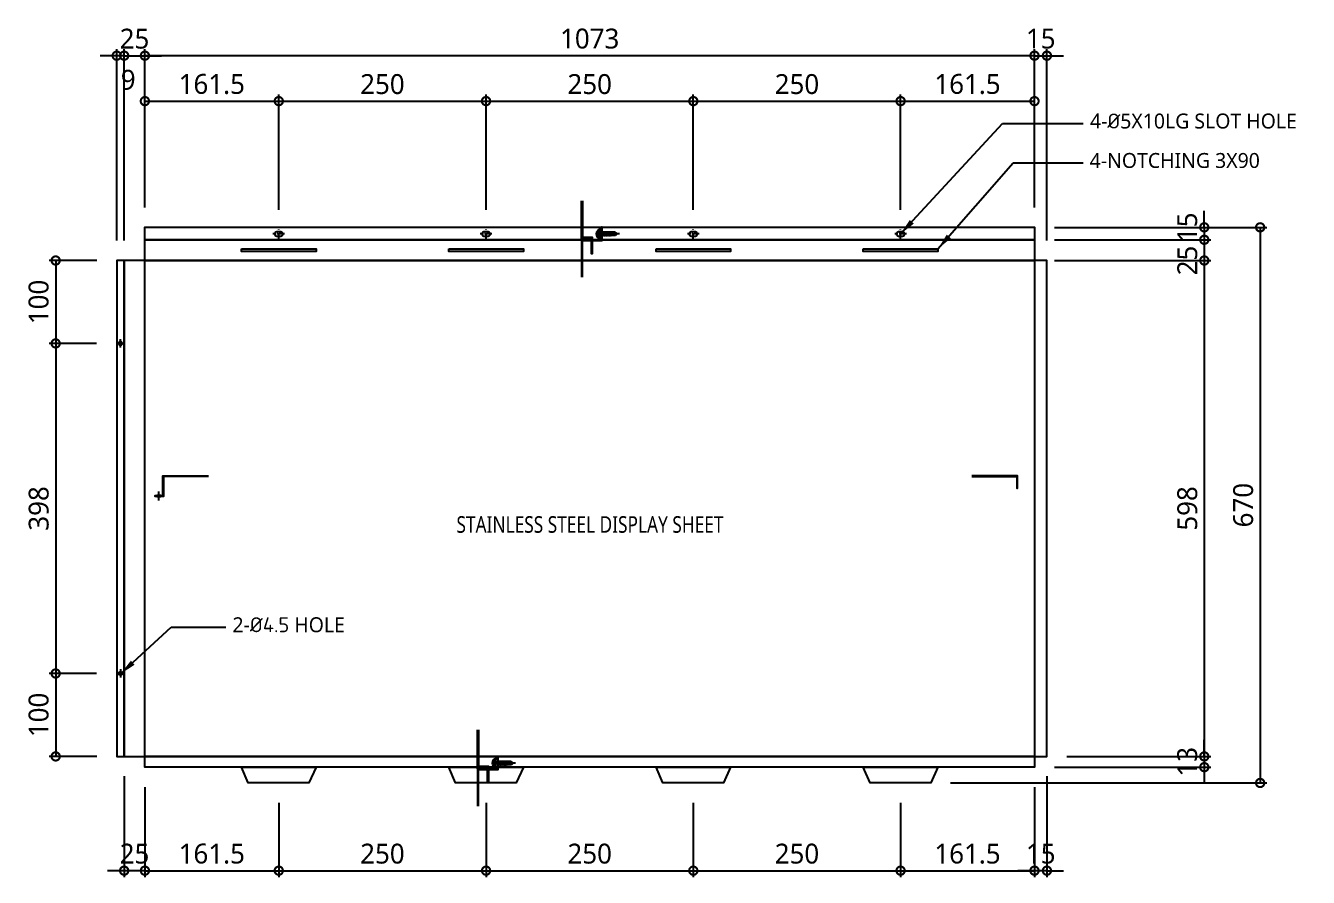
# Model space of a CAD drawing. Header units: millimetres. Extents: x 3584 to 9537, y 842 to 7828.
# Drawn here: x 7474 to 9021, y 842 to 1869 of the extents above; entities that cross this region are included whole.
import ezdxf
from ezdxf.enums import TextEntityAlignment as Align

# ---------------------------------------------------------------- set-up
doc = ezdxf.new("R2010")
doc.units = ezdxf.units.MM
doc.set_wipeout_variables(frame=1)
doc.linetypes.add('CENTER', pattern=[50.8, 31.75, -6.35, 6.35, -6.35])
doc.linetypes.add('CONTINUA', pattern=[0])
doc.layers.get('DEFPOINTS').update_dxf_attribs({"color": 142, "lineweight": 30})
for name, color, linetype in [('0-TEXT', 7, 'Continuous'), ('00-00-标注', 1, 'Continuous'), ('00-00-轴线', 1, 'CENTER'), ('00-00-面材', 4, 'Continuous'), ('1', 1, 'Continuous'), ('2', 2, 'Continuous'), ('2-SCREW-BOLT', 2, 'Continuous'), ('3', 3, 'CENTER'), ('4', 4, 'Continuous'), ('7', 7, 'Continuous'), ('CEN', 1, 'CONTINUA'), ('MFT.DIM', 8, 'Continuous'), ('MFT.DIMENSIONS', 8, 'Continuous'), ('Net truc', 31, 'CENTER')]:
    doc.layers.add(name, color=color, linetype=linetype)
doc.styles.add('맑은고딕', font='malgun.ttf')
doc.dimstyles.new('HD-8', dxfattribs={"dimscale": 8, "dimtxt": 3, "dimasz": 2.5, "dimexe": 1, "dimexo": 3, "dimgap": 1, "dimtad": 1, "dimdec": 1, "dimzin": 12, "dimdsep": 46, "dimtxsty": '맑은고딕', "dimblk": 'DOTSMALL', "dimcen": 1, "dimclrd": 2, "dimclre": 2, "dimclrt": 7, "dimadec": 1, "dimazin": 2, "dimtfac": 1, "dimtdec": 1, "dimtix": 1, "dimtmove": 2, "dimatfit": 3, "dimfxl": 1, "dimtolj": 1, "dimtzin": 12, "dimlwd": -1, "dimlwe": -1, "dimarcsym": 0})

# ---------------------------------------------------------------- blocks, each defined once
blk = doc.blocks.new('5X10 SOLT HOLE')
at = {"layer": '00-00-轴线', "ltscale": 0.2, "extrusion": (0, 0, -1)}
for p, q in [((7, 0), (-7, 0)), ((0, -5.3), (0, 5.3))]:
    blk.add_line(p, q, dxfattribs=at)
at = {"layer": '00-00-面材', "extrusion": (0, 0, -1)}
blk.add_lwpolyline([(5, 0), (5, 0, -0.414214), (2.5, -2.5), (-2.5, -2.5, -0.414214), (-5, 0, -0.414214), (-2.5, 2.5), (2.5, 2.5, -0.414214)], format="xyb", close=True, dxfattribs=at)
blk = doc.blocks.new('*U42')
at = {"layer": '1', "ltscale": 2}
h = blk.add_hatch(dxfattribs=at)
h.set_pattern_fill('BRASS', color=256, scale=0.2)
h.set_pattern_definition([(0, (-48084.0283, 40837.4923), (0, 1.27), []), (0, (-48084.0283, 40838.1273), (0, 1.27), [0.635, -0.3175])])
h.paths.add_polyline_path([(-2.5, -1), (2.5, -1), (2.5, 0), (-2.5, 0)])
blk.add_lwpolyline([(-2.5, -1), (2.5, -1), (2.5, 0), (-2.5, 0)], close=True, dxfattribs=at)
at = {"layer": 'CEN', "ltscale": 10}
blk.add_line((0, 5), (0, -6), dxfattribs=at)
blk = doc.blocks.new('MFT.激光定位点')
at = {"layer": 'MFT.DIM'}
h = blk.add_hatch(color=256, dxfattribs=at)
h.paths.add_polyline_path([(0, 1.5, 0.414214), (-1.5, 0), (0, 0)])
h.paths.add_polyline_path([(1.5, 0), (0, 0), (0, -1.5, 0.414214)])
for q in [(-3, 0), (0, 3), (3, 0), (0, -3)]:
    blk.add_line((0, 0), q, dxfattribs=at)
blk.add_circle((0, 0), 1.5, dxfattribs=at)
blk = doc.blocks.new('定位点')
at = {"layer": 'MFT.DIMENSIONS', "xscale": 2, "yscale": 2, "zscale": 2}
blk.add_blockref('MFT.激光定位点', (0, 0), dxfattribs=at)
blk = doc.blocks.new('*U104')
at = {"layer": '2'}
for p, q in [((-2, -3.5), (-2, 0)), ((2, -3.5), (2, 0)), ((-2, -16.1), (-2, -3.4)), ((2, -17), (2, -3.4))]:
    blk.add_line(p, q, dxfattribs=at)
blk.add_lwpolyline([(0, -19), (1, -13.6, 0.346664), (0.4, -12.4, 0.325529), (-0.2, -12.6, 0.145857), (-2, -16.1), (0, -19), (2, -17)], format="xyb", dxfattribs=at)
blk.add_arc((1.1, -17.2), 0.943, 12.0442, 129.6662, dxfattribs=at)
at = {"layer": '2-SCREW-BOLT'}
for p, q in [((-2.2, 0), (-4.7, 0)), ((-2.9, 0), (2.9, 0)), ((-2.9, 0), (2.9, 0)), ((4.7, 0), (2.7, 0))]:
    blk.add_line(p, q, dxfattribs=at)
blk.add_lwpolyline([(-4.7, 0), (-4.7, 1.4, -0.334238), (-3.4, 3, -0.141196), (3.4, 3, -0.334238), (4.7, 1.4), (4.7, 0)], format="xyb", dxfattribs=at)
blk.add_lwpolyline([(3.4, 3), (3.1, 2.7), (2.8, 2.6), (2.4, 2.6), (2, 2.7), (1.7, 2.9), (1.4, 3), (1.1, 3.1), (0.9, 3.1), (0.7, 3.1), (0.7, 2.9), (0.7, 2.7), (0.7, 2.4), (0.7, 2.1), (0.7, 1.8), (0.7, 1.5), (0.6, 1.2), (0.5, 1), (0.4, 0.9), (0.2, 0.8), (0, 0.7), (-0.2, 0.8), (-0.4, 0.9), (-0.5, 1), (-0.6, 1.2), (-0.7, 1.5), (-0.7, 1.8), (-0.7, 2.1), (-0.7, 2.4), (-0.7, 2.7), (-0.7, 2.9), (-0.7, 3.1), (-0.9, 3.1), (-1.1, 3.1), (-1.4, 3), (-1.7, 2.9), (-2, 2.7), (-2.4, 2.6), (-2.8, 2.6), (-3.1, 2.7), (-3.4, 3)], dxfattribs=at)
at = {"layer": 'Net truc', "color": 1, "linetype": 'CENTER', "ltscale": 3}
blk.add_line((0, -21.8), (0, 5.9), dxfattribs=at)
at = {"color": 187}
blk.add_wipeout([(-2.4, -1.2), (-2, -1.4), (0, -0.8), (2, -0.5), (2.4, -0.3), (2, -0.1), (0, -0.8), (-2, -1)], dxfattribs=at)
at = {"layer": '1'}
h = blk.add_hatch(dxfattribs=at)
h.set_pattern_fill('AR-SAND', color=256, scale=0.03)
edge = h.paths.add_edge_path()
edge.add_line((-6.1, 0), (6.1, 0))
edge.add_arc((0, 0), 6.06, 0, 180)
at = {"color": 2}
blk.add_lwpolyline([(-2.4, -1.2), (-2, -1), (2, -0.5), (2.4, -0.3), (2, -0.1), (-2, -1.4), (-2.4, -1.2), (2.4, -0.3)], close=True, dxfattribs=at)
at = {"layer": '1'}
blk.add_line((-6.1, 0), (6.1, 0), dxfattribs=at)
blk.add_arc((0, 0), 6.06, 0, 180, dxfattribs=at)
at = {"color": 187}
blk.add_wipeout([(-2.4, -2.8), (-2, -3), (0, -2.4), (2, -2.1), (2.4, -1.9), (2, -1.7), (0, -2.4), (-2, -2.6)], dxfattribs=at)
at = {"color": 2}
blk.add_lwpolyline([(-2.4, -2.8), (-2, -2.6), (2, -2.1), (2.4, -1.9), (2, -1.7), (-2, -3), (-2.4, -2.8), (2.4, -1.9)], close=True, dxfattribs=at)
at = {"color": 187}
blk.add_wipeout([(-2.4, -4.4), (-2, -4.6), (0, -3.9), (2, -3.7), (2.4, -3.5), (2, -3.3), (0, -3.9), (-2, -4.2)], dxfattribs=at)
at = {"color": 2}
blk.add_lwpolyline([(-2.4, -4.4), (-2, -4.2), (2, -3.7), (2.4, -3.5), (2, -3.3), (-2, -4.6), (-2.4, -4.4), (2.4, -3.5)], close=True, dxfattribs=at)
at = {"color": 187}
blk.add_wipeout([(-2.4, -6), (-2, -6.2), (0, -5.5), (2, -5.3), (2.4, -5.1), (2, -4.8), (0, -5.5), (-2, -5.8)], dxfattribs=at)
at = {"color": 2}
blk.add_lwpolyline([(-2.4, -6), (-2, -5.8), (2, -5.3), (2.4, -5.1), (2, -4.8), (-2, -6.2), (-2.4, -6), (2.4, -5.1)], close=True, dxfattribs=at)
at = {"color": 187}
blk.add_wipeout([(-2.4, -7.6), (-2, -7.8), (0, -7.1), (2, -6.9), (2.4, -6.7), (2, -6.4), (0, -7.1), (-2, -7.4)], dxfattribs=at)
at = {"color": 2}
blk.add_lwpolyline([(-2.4, -7.6), (-2, -7.4), (2, -6.9), (2.4, -6.7), (2, -6.4), (-2, -7.8), (-2.4, -7.6), (2.4, -6.7)], close=True, dxfattribs=at)
at = {"color": 187}
blk.add_wipeout([(-2.4, -9.2), (-2, -9.4), (0, -8.7), (2, -8.4), (2.4, -8.3), (2, -8), (0, -8.7), (-2, -9)], dxfattribs=at)
at = {"color": 2}
blk.add_lwpolyline([(-2.4, -9.2), (-2, -9), (2, -8.4), (2.4, -8.3), (2, -8), (-2, -9.4), (-2.4, -9.2), (2.4, -8.3)], close=True, dxfattribs=at)
at = {"color": 187}
blk.add_wipeout([(-2.4, -10.8), (-2, -11), (0, -10.3), (2, -10), (2.4, -9.8), (2, -9.6), (0, -10.3), (-2, -10.6)], dxfattribs=at)
at = {"color": 2}
blk.add_lwpolyline([(-2.4, -10.8), (-2, -10.6), (2, -10), (2.4, -9.8), (2, -9.6), (-2, -11), (-2.4, -10.8), (2.4, -9.8)], close=True, dxfattribs=at)
at = {"color": 187}
blk.add_wipeout([(-2.4, -12.3), (-2, -12.6), (0, -11.9), (2, -11.6), (2.4, -11.4), (2, -11.2), (0, -11.9), (-2, -12.2)], dxfattribs=at)
at = {"color": 2}
blk.add_lwpolyline([(-2.4, -12.3), (-2, -12.2), (2, -11.6), (2.4, -11.4), (2, -11.2), (-2, -12.6), (-2.4, -12.3), (2.4, -11.4)], close=True, dxfattribs=at)
blk = doc.blocks.new('A-A')
at = {"layer": '1', "ltscale": 2}
h = blk.add_hatch(dxfattribs=at)
h.set_pattern_fill('BRASS', color=256, scale=0.2)
h.set_pattern_definition([(0, (-48083.3283, 40851.4923), (0, 1.27), []), (0, (-48083.3283, 40852.1273), (0, 1.27), [0.635, -0.3175])])
h.paths.add_polyline_path([(-2, 10.8), (-1, 10.8), (-1, 13.8), (-2, 13.8)])
blk.add_lwpolyline([(-2, 11), (-1, 11), (-1, 14), (-2, 14)], close=True, dxfattribs=at)
at = {"layer": '4'}
for points in [[(-46, 1), (-2, 1), (-2, 25), (14, 25), (14, 24), (-1, 24), (-1, 0), (-46, 0)], [(46, 1), (2, 1), (2, 13), (-18, 13), (-18, 12), (1, 12), (1, 0), (46, 0)]]:
    blk.add_lwpolyline(points, dxfattribs=at)
for xscale, yscale, zscale, rotation in [(0.1999999999999998, 0.1999999999999998, 0.1999999999999998, 180.0000001248686), (0.1999999999999999, 0.1999999999999999, 0.1999999999999999, 179.9999999992095)]:
    blk.add_blockref('定位点', (0, 0), dxfattribs=dict(xscale=xscale, yscale=yscale, zscale=zscale, rotation=rotation))
at = {"layer": '7'}
blk.add_blockref('*U42', (6, 25), dxfattribs=at)
at = {"layer": '7', "rotation": 180}
blk.add_blockref('*U104', (6, 24), dxfattribs=at)
blk = doc.blocks.new('_DOTSMALL')
at = {"color": 0, "linetype": 'ByBlock', "const_width": 0.5}
blk.add_lwpolyline([(-0.0625, 0, 1), (0.0625, 0, 1)], format="xyb", close=True, dxfattribs=at)
blk = doc.blocks.new('*D126')
at = {"layer": '7', "color": 2, "transparency": 16777216}
for p, q in [((7617.7, 1649.4), (7617.7, 1785.6)), ((7779.2, 1646.7), (7779.2, 1785.6)), ((7617.7, 1777.6), (7779.2, 1777.6))]:
    blk.add_line(p, q, dxfattribs=at)
at = {"layer": 'DEFPOINTS', "color": 0, "transparency": 16777216}
for p in [(7779.2, 1777.6), (7617.7, 1625.4), (7779.2, 1622.7)]:
    blk.add_point(p, dxfattribs=at)
at = {"layer": '7', "color": 2, "transparency": 16777216, "xscale": 20, "yscale": 20, "zscale": 20, "rotation": 180}
blk.add_blockref('_DOTSMALL', (7617.7, 1777.6), dxfattribs=at)
at = {"layer": '7', "color": 2, "transparency": 16777216, "xscale": 20, "yscale": 20, "zscale": 20}
blk.add_blockref('_DOTSMALL', (7779.2, 1777.6), dxfattribs=at)
at = {"layer": '7', "color": 7, "transparency": 16777216, "insert": (7698.4, 1798.1), "char_height": 24, "attachment_point": 5, "style": '맑은고딕'}
blk.add_mtext('\\A1;161.5', dxfattribs=at)
blk = doc.blocks.new('*D127')
at = {"layer": '7', "color": 2, "transparency": 16777216}
for p, q in [((7779.2, 1646.7), (7779.2, 1785.6)), ((8029.2, 1646.7), (8029.2, 1785.6)), ((7779.2, 1777.6), (8029.2, 1777.6))]:
    blk.add_line(p, q, dxfattribs=at)
at = {"layer": 'DEFPOINTS', "color": 0, "transparency": 16777216}
for p in [(8029.2, 1777.6), (7779.2, 1622.7), (8029.2, 1622.7)]:
    blk.add_point(p, dxfattribs=at)
at = {"layer": '7', "color": 2, "transparency": 16777216, "xscale": 20, "yscale": 20, "zscale": 20, "rotation": 180}
blk.add_blockref('_DOTSMALL', (7779.2, 1777.6), dxfattribs=at)
at = {"layer": '7', "color": 2, "transparency": 16777216, "xscale": 20, "yscale": 20, "zscale": 20}
blk.add_blockref('_DOTSMALL', (8029.2, 1777.6), dxfattribs=at)
at = {"layer": '7', "color": 7, "transparency": 16777216, "insert": (7904.2, 1798), "char_height": 24, "attachment_point": 5, "style": '맑은고딕'}
blk.add_mtext('\\A1;250', dxfattribs=at)
blk = doc.blocks.new('*D128')
at = {"layer": '7', "color": 2, "transparency": 16777216}
for p, q in [((8029.2, 1646.7), (8029.2, 1785.6)), ((8279.2, 1646.7), (8279.2, 1785.6)), ((8029.2, 1777.6), (8279.2, 1777.6))]:
    blk.add_line(p, q, dxfattribs=at)
at = {"layer": 'DEFPOINTS', "color": 0, "transparency": 16777216}
for p in [(8279.2, 1777.6), (8029.2, 1622.7), (8279.2, 1622.7)]:
    blk.add_point(p, dxfattribs=at)
at = {"layer": '7', "color": 2, "transparency": 16777216, "xscale": 20, "yscale": 20, "zscale": 20, "rotation": 180}
blk.add_blockref('_DOTSMALL', (8029.2, 1777.6), dxfattribs=at)
at = {"layer": '7', "color": 2, "transparency": 16777216, "xscale": 20, "yscale": 20, "zscale": 20}
blk.add_blockref('_DOTSMALL', (8279.2, 1777.6), dxfattribs=at)
at = {"layer": '7', "color": 7, "transparency": 16777216, "insert": (8154.2, 1798), "char_height": 24, "attachment_point": 5, "style": '맑은고딕'}
blk.add_mtext('\\A1;250', dxfattribs=at)
blk = doc.blocks.new('*D129')
at = {"layer": '7', "color": 2, "transparency": 16777216}
for p, q in [((8279.2, 1646.7), (8279.2, 1785.6)), ((8529.2, 1646.7), (8529.2, 1785.6)), ((8279.2, 1777.6), (8529.2, 1777.6))]:
    blk.add_line(p, q, dxfattribs=at)
at = {"layer": 'DEFPOINTS', "color": 0, "transparency": 16777216}
for p in [(8529.2, 1777.6), (8279.2, 1622.7), (8529.2, 1622.7)]:
    blk.add_point(p, dxfattribs=at)
at = {"layer": '7', "color": 2, "transparency": 16777216, "xscale": 20, "yscale": 20, "zscale": 20, "rotation": 180}
blk.add_blockref('_DOTSMALL', (8279.2, 1777.6), dxfattribs=at)
at = {"layer": '7', "color": 2, "transparency": 16777216, "xscale": 20, "yscale": 20, "zscale": 20}
blk.add_blockref('_DOTSMALL', (8529.2, 1777.6), dxfattribs=at)
at = {"layer": '7', "color": 7, "transparency": 16777216, "insert": (8404.2, 1798), "char_height": 24, "attachment_point": 5, "style": '맑은고딕'}
blk.add_mtext('\\A1;250', dxfattribs=at)
blk = doc.blocks.new('*D130')
at = {"layer": '7', "color": 2, "transparency": 16777216}
for p, q in [((8529.2, 1646.7), (8529.2, 1785.6)), ((8690.7, 1649.4), (8690.7, 1785.6)), ((8529.2, 1777.6), (8690.7, 1777.6))]:
    blk.add_line(p, q, dxfattribs=at)
at = {"layer": 'DEFPOINTS', "color": 0, "transparency": 16777216}
for p in [(8690.7, 1777.6), (8690.7, 1625.4), (8529.2, 1622.7)]:
    blk.add_point(p, dxfattribs=at)
at = {"layer": '7', "color": 2, "transparency": 16777216, "xscale": 20, "yscale": 20, "zscale": 20, "rotation": 180}
blk.add_blockref('_DOTSMALL', (8529.2, 1777.6), dxfattribs=at)
at = {"layer": '7', "color": 2, "transparency": 16777216, "xscale": 20, "yscale": 20, "zscale": 20}
blk.add_blockref('_DOTSMALL', (8690.7, 1777.6), dxfattribs=at)
at = {"layer": '7', "color": 7, "transparency": 16777216, "insert": (8609.9, 1798.1), "char_height": 24, "attachment_point": 5, "style": '맑은고딕'}
blk.add_mtext('\\A1;161.5', dxfattribs=at)
blk = doc.blocks.new('*D105')
at = {"layer": '7', "color": 2, "transparency": 16777216}
for p, q in [((7617.7, 1649.4), (7617.7, 1840.4)), ((8690.7, 1832.4), (7617.7, 1832.4)), ((8690.7, 1649.4), (8690.7, 1840.4))]:
    blk.add_line(p, q, dxfattribs=at)
at = {"layer": 'DEFPOINTS', "color": 0, "transparency": 16777216}
for p in [(7617.7, 1832.4), (7617.7, 1625.4), (8690.7, 1625.4)]:
    blk.add_point(p, dxfattribs=at)
at = {"layer": '7', "color": 2, "transparency": 16777216, "xscale": 20, "yscale": 20, "zscale": 20, "rotation": 180}
blk.add_blockref('_DOTSMALL', (7617.7, 1832.4), dxfattribs=at)
at = {"layer": '7', "color": 2, "transparency": 16777216, "xscale": 20, "yscale": 20, "zscale": 20}
blk.add_blockref('_DOTSMALL', (8690.7, 1832.4), dxfattribs=at)
at = {"layer": '7', "color": 7, "transparency": 16777216, "insert": (8154.2, 1852.9), "char_height": 24, "attachment_point": 5, "style": '맑은고딕'}
blk.add_mtext('\\A1;1073', dxfattribs=at)
blk = doc.blocks.new('*D131')
at = {"layer": '7', "color": 2, "transparency": 16777216}
for p, q in [((8729.7, 1585.4), (8903.5, 1585.4)), ((8895.5, 1585.4), (8895.5, 987.4)), ((8729.7, 987.4), (8903.5, 987.4))]:
    blk.add_line(p, q, dxfattribs=at)
at = {"layer": 'DEFPOINTS', "color": 0, "transparency": 16777216}
for p in [(8705.7, 1585.4), (8705.7, 987.4), (8895.5, 987.4)]:
    blk.add_point(p, dxfattribs=at)
at = {"layer": '7', "color": 2, "transparency": 16777216, "xscale": 20, "yscale": 20, "zscale": 20}
for p, rotation in [((8895.5, 1585.4), 90), ((8895.5, 987.4), 270)]:
    blk.add_blockref('_DOTSMALL', p, dxfattribs=dict(at, rotation=rotation))
at = {"layer": '7', "color": 7, "transparency": 16777216, "insert": (8875.1, 1286.4), "char_height": 24, "attachment_point": 5, "rotation": 90, "style": '맑은고딕'}
blk.add_mtext('\\A1;598', dxfattribs=at)
blk = doc.blocks.new('*D106')
at = {"layer": '7', "color": 2, "transparency": 16777216}
for p, q in [((7617.7, 950.4), (7617.7, 841.6)), ((7779.2, 931.4), (7779.2, 841.6)), ((7617.7, 849.6), (7779.2, 849.6))]:
    blk.add_line(p, q, dxfattribs=at)
at = {"layer": 'DEFPOINTS', "color": 0, "transparency": 16777216}
for p in [(7617.7, 974.4), (7779.2, 955.4), (7779.2, 849.6)]:
    blk.add_point(p, dxfattribs=at)
at = {"layer": '7', "color": 2, "transparency": 16777216, "xscale": 20, "yscale": 20, "zscale": 20, "rotation": 180}
blk.add_blockref('_DOTSMALL', (7617.7, 849.6), dxfattribs=at)
at = {"layer": '7', "color": 2, "transparency": 16777216, "xscale": 20, "yscale": 20, "zscale": 20}
blk.add_blockref('_DOTSMALL', (7779.2, 849.6), dxfattribs=at)
at = {"layer": '7', "color": 7, "transparency": 16777216, "insert": (7698.4, 870), "char_height": 24, "attachment_point": 5, "style": '맑은고딕'}
blk.add_mtext('\\A1;161.5', dxfattribs=at)
blk = doc.blocks.new('*D107')
at = {"layer": '7', "color": 2, "transparency": 16777216}
for p, q in [((7779.2, 931.4), (7779.2, 841.6)), ((8029.2, 931.4), (8029.2, 841.6)), ((7779.2, 849.6), (8029.2, 849.6))]:
    blk.add_line(p, q, dxfattribs=at)
at = {"layer": 'DEFPOINTS', "color": 0, "transparency": 16777216}
for p in [(7779.2, 955.4), (8029.2, 955.4), (8029.2, 849.6)]:
    blk.add_point(p, dxfattribs=at)
at = {"layer": '7', "color": 2, "transparency": 16777216, "xscale": 20, "yscale": 20, "zscale": 20, "rotation": 180}
blk.add_blockref('_DOTSMALL', (7779.2, 849.6), dxfattribs=at)
at = {"layer": '7', "color": 2, "transparency": 16777216, "xscale": 20, "yscale": 20, "zscale": 20}
blk.add_blockref('_DOTSMALL', (8029.2, 849.6), dxfattribs=at)
at = {"layer": '7', "color": 7, "transparency": 16777216, "insert": (7904.2, 870), "char_height": 24, "attachment_point": 5, "style": '맑은고딕'}
blk.add_mtext('\\A1;250', dxfattribs=at)
blk = doc.blocks.new('*D108')
at = {"layer": '7', "color": 2, "transparency": 16777216}
for p, q in [((8029.2, 931.4), (8029.2, 841.6)), ((8279.2, 931.4), (8279.2, 841.6)), ((8029.2, 849.6), (8279.2, 849.6))]:
    blk.add_line(p, q, dxfattribs=at)
at = {"layer": 'DEFPOINTS', "color": 0, "transparency": 16777216}
for p in [(8029.2, 955.4), (8279.2, 955.4), (8279.2, 849.6)]:
    blk.add_point(p, dxfattribs=at)
at = {"layer": '7', "color": 2, "transparency": 16777216, "xscale": 20, "yscale": 20, "zscale": 20, "rotation": 180}
blk.add_blockref('_DOTSMALL', (8029.2, 849.6), dxfattribs=at)
at = {"layer": '7', "color": 2, "transparency": 16777216, "xscale": 20, "yscale": 20, "zscale": 20}
blk.add_blockref('_DOTSMALL', (8279.2, 849.6), dxfattribs=at)
at = {"layer": '7', "color": 7, "transparency": 16777216, "insert": (8154.2, 870), "char_height": 24, "attachment_point": 5, "style": '맑은고딕'}
blk.add_mtext('\\A1;250', dxfattribs=at)
blk = doc.blocks.new('*D109')
at = {"layer": '7', "color": 2, "transparency": 16777216}
for p, q in [((8279.2, 931.4), (8279.2, 841.6)), ((8529.2, 931.4), (8529.2, 841.6)), ((8279.2, 849.6), (8529.2, 849.6))]:
    blk.add_line(p, q, dxfattribs=at)
at = {"layer": 'DEFPOINTS', "color": 0, "transparency": 16777216}
for p in [(8279.2, 955.4), (8529.2, 955.4), (8529.2, 849.6)]:
    blk.add_point(p, dxfattribs=at)
at = {"layer": '7', "color": 2, "transparency": 16777216, "xscale": 20, "yscale": 20, "zscale": 20, "rotation": 180}
blk.add_blockref('_DOTSMALL', (8279.2, 849.6), dxfattribs=at)
at = {"layer": '7', "color": 2, "transparency": 16777216, "xscale": 20, "yscale": 20, "zscale": 20}
blk.add_blockref('_DOTSMALL', (8529.2, 849.6), dxfattribs=at)
at = {"layer": '7', "color": 7, "transparency": 16777216, "insert": (8404.2, 870), "char_height": 24, "attachment_point": 5, "style": '맑은고딕'}
blk.add_mtext('\\A1;250', dxfattribs=at)
blk = doc.blocks.new('*D132')
at = {"layer": '7', "color": 2, "transparency": 16777216}
for p, q in [((8690.7, 950.4), (8690.7, 841.6)), ((8529.2, 931.4), (8529.2, 841.6)), ((8529.2, 849.6), (8690.7, 849.6))]:
    blk.add_line(p, q, dxfattribs=at)
at = {"layer": 'DEFPOINTS', "color": 0, "transparency": 16777216}
for p in [(8690.7, 974.4), (8529.2, 955.4), (8690.7, 849.6)]:
    blk.add_point(p, dxfattribs=at)
at = {"layer": '7', "color": 2, "transparency": 16777216, "xscale": 20, "yscale": 20, "zscale": 20, "rotation": 180}
blk.add_blockref('_DOTSMALL', (8529.2, 849.6), dxfattribs=at)
at = {"layer": '7', "color": 2, "transparency": 16777216, "xscale": 20, "yscale": 20, "zscale": 20}
blk.add_blockref('_DOTSMALL', (8690.7, 849.6), dxfattribs=at)
at = {"layer": '7', "color": 7, "transparency": 16777216, "insert": (8609.9, 870), "char_height": 24, "attachment_point": 5, "style": '맑은고딕'}
blk.add_mtext('\\A1;161.5', dxfattribs=at)
blk = doc.blocks.new('*D133')
at = {"layer": '7', "color": 2, "transparency": 16777216}
for p, q in [((7592.7, 1832.4), (7572.7, 1832.4)), ((7592.7, 1609.4), (7592.7, 1840.4)), ((7592.7, 1832.4), (7617.7, 1832.4)), ((7617.7, 1649.4), (7617.7, 1840.4)), ((7617.7, 1832.4), (7637.7, 1832.4))]:
    blk.add_line(p, q, dxfattribs=at)
at = {"layer": 'DEFPOINTS', "color": 0, "transparency": 16777216}
for p in [(7617.7, 1832.4), (7617.7, 1625.4), (7592.7, 1585.4)]:
    blk.add_point(p, dxfattribs=at)
at = {"layer": '7', "color": 2, "transparency": 16777216, "xscale": 20, "yscale": 20, "zscale": 20}
blk.add_blockref('_DOTSMALL', (7592.7, 1832.4), dxfattribs=at)
at = {"layer": '7', "color": 2, "transparency": 16777216, "xscale": 20, "yscale": 20, "zscale": 20, "rotation": 180}
blk.add_blockref('_DOTSMALL', (7617.7, 1832.4), dxfattribs=at)
at = {"layer": '7', "color": 7, "transparency": 16777216, "insert": (7605.2, 1852.8), "char_height": 24, "attachment_point": 5, "style": '맑은고딕'}
blk.add_mtext('\\A1;25', dxfattribs=at)
blk = doc.blocks.new('*D110')
at = {"layer": '7', "color": 2, "transparency": 16777216}
for p, q in [((8690.7, 1832.4), (8670.7, 1832.4)), ((8690.7, 1649.4), (8690.7, 1840.4)), ((8690.7, 1832.4), (8705.7, 1832.4)), ((8705.7, 1609.4), (8705.7, 1840.4)), ((8705.7, 1832.4), (8725.7, 1832.4))]:
    blk.add_line(p, q, dxfattribs=at)
at = {"layer": 'DEFPOINTS', "color": 0, "transparency": 16777216}
for p in [(8705.7, 1832.4), (8690.7, 1625.4), (8705.7, 1585.4)]:
    blk.add_point(p, dxfattribs=at)
at = {"layer": '7', "color": 2, "transparency": 16777216, "xscale": 20, "yscale": 20, "zscale": 20}
blk.add_blockref('_DOTSMALL', (8690.7, 1832.4), dxfattribs=at)
at = {"layer": '7', "color": 2, "transparency": 16777216, "xscale": 20, "yscale": 20, "zscale": 20, "rotation": 180}
blk.add_blockref('_DOTSMALL', (8705.7, 1832.4), dxfattribs=at)
at = {"layer": '7', "color": 7, "transparency": 16777216, "insert": (8698.2, 1852.9), "char_height": 24, "attachment_point": 5, "style": '맑은고딕'}
blk.add_mtext('\\A1;15', dxfattribs=at)
blk = doc.blocks.new('*D134')
at = {"layer": '7', "color": 2, "transparency": 16777216}
for p, q in [((8895.5, 1625.4), (8895.5, 1645.4)), ((8714.7, 1625.4), (8903.5, 1625.4)), ((8895.5, 1625.4), (8895.5, 1610.4)), ((8714.7, 1610.4), (8903.5, 1610.4)), ((8895.5, 1610.4), (8895.5, 1590.4))]:
    blk.add_line(p, q, dxfattribs=at)
at = {"layer": 'DEFPOINTS', "color": 0, "transparency": 16777216}
for p in [(8690.7, 1625.4), (8690.7, 1610.4), (8895.5, 1610.4)]:
    blk.add_point(p, dxfattribs=at)
at = {"layer": '7', "color": 2, "transparency": 16777216, "xscale": 20, "yscale": 20, "zscale": 20}
for p, rotation in [((8895.5, 1625.4), 270), ((8895.5, 1610.4), 90)]:
    blk.add_blockref('_DOTSMALL', p, dxfattribs=dict(at, rotation=rotation))
at = {"layer": '7', "color": 7, "transparency": 16777216, "insert": (8875, 1625.4), "char_height": 24, "attachment_point": 5, "rotation": 90, "style": '맑은고딕'}
blk.add_mtext('\\A1;15', dxfattribs=at)
blk = doc.blocks.new('*D135')
at = {"layer": '7', "color": 2, "transparency": 16777216}
for p, q in [((8714.7, 1610.4), (8903.5, 1610.4)), ((8895.5, 1610.4), (8895.5, 1585.4)), ((8714.7, 1585.4), (8903.5, 1585.4))]:
    blk.add_line(p, q, dxfattribs=at)
at = {"layer": 'DEFPOINTS', "color": 0, "transparency": 16777216}
for p in [(8690.7, 1610.4), (8690.7, 1585.4), (8895.5, 1585.4)]:
    blk.add_point(p, dxfattribs=at)
at = {"layer": '7', "color": 2, "transparency": 16777216, "xscale": 20, "yscale": 20, "zscale": 20}
for p, rotation in [((8895.5, 1610.4), 90), ((8895.5, 1585.4), 270)]:
    blk.add_blockref('_DOTSMALL', p, dxfattribs=dict(at, rotation=rotation))
at = {"layer": '7', "color": 7, "transparency": 16777216, "insert": (8875.1, 1585.4), "char_height": 24, "attachment_point": 5, "rotation": 90, "style": '맑은고딕'}
blk.add_mtext('\\A1;25', dxfattribs=at)
blk = doc.blocks.new('*D113')
at = {"layer": '7', "color": 2, "transparency": 16777216}
for p, q in [((8895.5, 987.4), (8895.5, 1007.4)), ((8729.7, 987.4), (8903.5, 987.4)), ((8895.5, 987.4), (8895.5, 974.4)), ((8714.7, 974.4), (8903.5, 974.4)), ((8895.5, 974.4), (8895.5, 954.4))]:
    blk.add_line(p, q, dxfattribs=at)
at = {"layer": 'DEFPOINTS', "color": 0, "transparency": 16777216}
for p in [(8705.7, 987.4), (8690.7, 974.4), (8895.5, 974.4)]:
    blk.add_point(p, dxfattribs=at)
at = {"layer": '7', "color": 2, "transparency": 16777216, "xscale": 20, "yscale": 20, "zscale": 20}
for p, rotation in [((8895.5, 987.4), 270), ((8895.5, 974.4), 90)]:
    blk.add_blockref('_DOTSMALL', p, dxfattribs=dict(at, rotation=rotation))
at = {"layer": '7', "color": 7, "transparency": 16777216, "insert": (8875, 980.9), "char_height": 24, "attachment_point": 5, "rotation": 90, "style": '맑은고딕'}
blk.add_mtext('\\A1;13', dxfattribs=at)
blk = doc.blocks.new('*D114')
at = {"layer": '7', "color": 2, "transparency": 16777216}
for p, q in [((8705.7, 963.4), (8705.7, 841.6)), ((8690.7, 950.4), (8690.7, 841.6)), ((8690.7, 849.6), (8670.7, 849.6)), ((8705.7, 849.6), (8690.7, 849.6)), ((8705.7, 849.6), (8725.7, 849.6))]:
    blk.add_line(p, q, dxfattribs=at)
at = {"layer": 'DEFPOINTS', "color": 0, "transparency": 16777216}
for p in [(8705.7, 987.4), (8690.7, 974.4), (8690.7, 849.6)]:
    blk.add_point(p, dxfattribs=at)
at = {"layer": '7', "color": 2, "transparency": 16777216, "xscale": 20, "yscale": 20, "zscale": 20}
blk.add_blockref('_DOTSMALL', (8690.7, 849.6), dxfattribs=at)
at = {"layer": '7', "color": 2, "transparency": 16777216, "xscale": 20, "yscale": 20, "zscale": 20, "rotation": 180}
blk.add_blockref('_DOTSMALL', (8705.7, 849.6), dxfattribs=at)
at = {"layer": '7', "color": 7, "transparency": 16777216, "insert": (8698.2, 870), "char_height": 24, "attachment_point": 5, "style": '맑은고딕'}
blk.add_mtext('\\A1;15', dxfattribs=at)
blk = doc.blocks.new('*D151')
at = {"layer": '7', "color": 2, "transparency": 16777216}
for p, q in [((7592.7, 963.4), (7592.7, 841.6)), ((7617.7, 950.4), (7617.7, 841.6)), ((7592.7, 849.6), (7572.7, 849.6)), ((7617.7, 849.6), (7592.7, 849.6)), ((7617.7, 849.6), (7637.7, 849.6))]:
    blk.add_line(p, q, dxfattribs=at)
at = {"layer": 'DEFPOINTS', "color": 0, "transparency": 16777216}
for p in [(7592.7, 987.4), (7617.7, 974.4), (7592.7, 849.6)]:
    blk.add_point(p, dxfattribs=at)
at = {"layer": '7', "color": 2, "transparency": 16777216, "xscale": 20, "yscale": 20, "zscale": 20}
blk.add_blockref('_DOTSMALL', (7592.7, 849.6), dxfattribs=at)
at = {"layer": '7', "color": 2, "transparency": 16777216, "xscale": 20, "yscale": 20, "zscale": 20, "rotation": 180}
blk.add_blockref('_DOTSMALL', (7617.7, 849.6), dxfattribs=at)
at = {"layer": '7', "color": 7, "transparency": 16777216, "insert": (7605.2, 870), "char_height": 24, "attachment_point": 5, "style": '맑은고딕'}
blk.add_mtext('\\A1;25', dxfattribs=at)
blk = doc.blocks.new('*D169')
at = {"layer": '0-TEXT', "color": 2, "transparency": 16777216}
for p, q in [((8714.7, 1625.4), (8970.9, 1625.4)), ((8962.9, 1625.4), (8962.9, 955.4)), ((8589.5, 955.4), (8970.9, 955.4))]:
    blk.add_line(p, q, dxfattribs=at)
at = {"layer": 'DEFPOINTS', "color": 0, "transparency": 16777216}
for p in [(8690.7, 1625.4), (8565.5, 955.4), (8962.9, 955.4)]:
    blk.add_point(p, dxfattribs=at)
at = {"layer": '0-TEXT', "color": 2, "transparency": 16777216, "xscale": 20, "yscale": 20, "zscale": 20}
for p, rotation in [((8962.9, 1625.4), 90), ((8962.9, 955.4), 270)]:
    blk.add_blockref('_DOTSMALL', p, dxfattribs=dict(at, rotation=rotation))
at = {"layer": '0-TEXT', "color": 7, "transparency": 16777216, "insert": (8942.5, 1290.4), "char_height": 24, "attachment_point": 5, "rotation": 90, "style": '맑은고딕'}
blk.add_mtext('\\A1;670', dxfattribs=at)
blk = doc.blocks.new('*U100')
at = {"layer": '3', "ltscale": 2}
blk.add_circle((0, 0), 2.25, dxfattribs=at)
at = {"layer": 'CEN', "ltscale": 5}
for p, q in [((5, 0), (-5, 0)), ((0, -5), (0, 5))]:
    blk.add_line(p, q, dxfattribs=at)
blk = doc.blocks.new('*D144')
at = {"layer": '0-TEXT', "color": 2, "transparency": 16777216}
for p, q in [((7583.7, 1832.4), (7563.7, 1832.4)), ((7583.7, 1609.4), (7583.7, 1840.4)), ((7592.7, 1832.4), (7583.7, 1832.4)), ((7592.7, 1609.4), (7592.7, 1840.4)), ((7592.7, 1832.4), (7612.7, 1832.4))]:
    blk.add_line(p, q, dxfattribs=at)
at = {"layer": 'DEFPOINTS', "color": 0, "transparency": 16777216}
for p in [(7583.7, 1832.4), (7583.7, 1585.4), (7592.7, 1585.4)]:
    blk.add_point(p, dxfattribs=at)
at = {"layer": '0-TEXT', "color": 2, "transparency": 16777216, "xscale": 20, "yscale": 20, "zscale": 20}
blk.add_blockref('_DOTSMALL', (7583.7, 1832.4), dxfattribs=at)
at = {"layer": '0-TEXT', "color": 2, "transparency": 16777216, "xscale": 20, "yscale": 20, "zscale": 20, "rotation": 180}
blk.add_blockref('_DOTSMALL', (7592.7, 1832.4), dxfattribs=at)
at = {"layer": '0-TEXT', "color": 7, "transparency": 16777216, "insert": (7597.6, 1803.2), "char_height": 24, "attachment_point": 5, "style": '맑은고딕'}
blk.add_mtext('\\A1;9', dxfattribs=at)
blk = doc.blocks.new('*D145')
at = {"layer": '0-TEXT', "color": 2, "transparency": 16777216}
for p, q in [((7559.7, 1585.4), (7502.1, 1585.4)), ((7510.1, 1585.4), (7510.1, 1485.4)), ((7559.2, 1485.4), (7502.1, 1485.4))]:
    blk.add_line(p, q, dxfattribs=at)
at = {"layer": 'DEFPOINTS', "color": 0, "transparency": 16777216}
for p in [(7583.7, 1585.4), (7510.1, 1485.4), (7583.2, 1485.4)]:
    blk.add_point(p, dxfattribs=at)
at = {"layer": '0-TEXT', "color": 2, "transparency": 16777216, "xscale": 20, "yscale": 20, "zscale": 20}
for p, rotation in [((7510.1, 1585.4), 90), ((7510.1, 1485.4), 270)]:
    blk.add_blockref('_DOTSMALL', p, dxfattribs=dict(at, rotation=rotation))
at = {"layer": '0-TEXT', "color": 7, "transparency": 16777216, "insert": (7489.6, 1535.4), "char_height": 24, "attachment_point": 5, "rotation": 90, "style": '맑은고딕'}
blk.add_mtext('\\A1;100', dxfattribs=at)
blk = doc.blocks.new('*D146')
at = {"layer": '0-TEXT', "color": 2, "transparency": 16777216}
for p, q in [((7559.2, 1485.4), (7502.1, 1485.4)), ((7510.1, 1485.4), (7510.1, 1087.4)), ((7559.2, 1087.4), (7502.1, 1087.4))]:
    blk.add_line(p, q, dxfattribs=at)
at = {"layer": 'DEFPOINTS', "color": 0, "transparency": 16777216}
for p in [(7583.2, 1485.4), (7510.1, 1087.4), (7583.2, 1087.4)]:
    blk.add_point(p, dxfattribs=at)
at = {"layer": '0-TEXT', "color": 2, "transparency": 16777216, "xscale": 20, "yscale": 20, "zscale": 20}
for p, rotation in [((7510.1, 1485.4), 90), ((7510.1, 1087.4), 270)]:
    blk.add_blockref('_DOTSMALL', p, dxfattribs=dict(at, rotation=rotation))
at = {"layer": '0-TEXT', "color": 7, "transparency": 16777216, "insert": (7489.7, 1286.4), "char_height": 24, "attachment_point": 5, "rotation": 90, "style": '맑은고딕'}
blk.add_mtext('\\A1;398', dxfattribs=at)
blk = doc.blocks.new('*D147')
at = {"layer": '0-TEXT', "color": 2, "transparency": 16777216}
for p, q in [((7559.2, 1087.4), (7502.1, 1087.4)), ((7510.1, 1087.4), (7510.1, 987.4)), ((7559.7, 987.4), (7502.1, 987.4))]:
    blk.add_line(p, q, dxfattribs=at)
at = {"layer": 'DEFPOINTS', "color": 0, "transparency": 16777216}
for p in [(7583.2, 1087.4), (7510.1, 987.4), (7583.7, 987.4)]:
    blk.add_point(p, dxfattribs=at)
at = {"layer": '0-TEXT', "color": 2, "transparency": 16777216, "xscale": 20, "yscale": 20, "zscale": 20}
for p, rotation in [((7510.1, 1087.4), 90), ((7510.1, 987.4), 270)]:
    blk.add_blockref('_DOTSMALL', p, dxfattribs=dict(at, rotation=rotation))
at = {"layer": '0-TEXT', "color": 7, "transparency": 16777216, "insert": (7489.6, 1037.4), "char_height": 24, "attachment_point": 5, "rotation": 90, "style": '맑은고딕'}
blk.add_mtext('\\A1;100', dxfattribs=at)

msp = doc.modelspace()

# ---------------------------------------------------------------- linework, layer by layer
at = {"layer": '00-00-标注', "color": 4, "ltscale": 0.1}
for points in [[(7734.19, 974.43), (7824.19, 974.43), (7815.49, 955.43), (7742.39, 955.43)], [(7984.19, 974.43), (8074.19, 974.43), (8065.49, 955.43), (7992.39, 955.43)], [(8234.19, 974.43), (8324.19, 974.43), (8315.49, 955.43), (8242.39, 955.43)], [(8484.19, 974.43), (8574.19, 974.43), (8565.49, 955.43), (8492.39, 955.43)]]:
    msp.add_lwpolyline(points, close=True, dxfattribs=at)
at = {"layer": '4'}
for points in [[(7617.69, 1610.43), (7617.69, 1625.43), (8690.69, 1625.43), (8690.69, 1610.43)], [(7617.69, 1585.43), (7617.69, 1610.43), (8690.69, 1610.43), (8690.69, 1585.43)], [(7734.19, 1599.43), (7824.19, 1599.43), (7824.19, 1596.43), (7734.19, 1596.43)], [(7984.19, 1599.43), (8074.19, 1599.43), (8074.19, 1596.43), (7984.19, 1596.43)], [(8234.19, 1599.43), (8324.19, 1599.43), (8324.19, 1596.43), (8234.19, 1596.43)], [(8484.19, 1599.43), (8574.19, 1599.43), (8574.19, 1596.43), (8484.19, 1596.43)], [(7592.69, 1585.43), (7583.69, 1585.43), (7583.69, 987.43), (7592.69, 987.43)], [(7592.69, 1585.43), (7592.69, 987.43), (7617.69, 987.43), (7617.69, 1585.43), (7592.69, 1585.43)], [(8690.69, 1585.43), (8690.69, 987.43), (8705.69, 987.43), (8705.69, 1585.43), (8690.69, 1585.43)], [(8690.69, 987.43), (8690.69, 974.43), (7617.69, 974.43), (7617.69, 987.43)]]:
    msp.add_lwpolyline(points, close=True, dxfattribs=at)
for points in [[(7694.24, 1324.84), (7640.24, 1324.84), (7640.24, 1300.84), (7630.24, 1300.84), (7630.24, 1301.84), (7639.24, 1301.84), (7639.24, 1325.84), (7694.24, 1325.84)], [(8615.31, 1324.84), (8669.31, 1324.84), (8669.31, 1310.84), (8670.31, 1310.84), (8670.31, 1325.84), (8615.31, 1325.84)]]:
    msp.add_lwpolyline(points, dxfattribs=at)
at = {"layer": '7'}
msp.add_lwpolyline([(7617.69, 1585.43), (8690.69, 1585.43), (8690.69, 987.43), (7617.69, 987.43)], close=True, dxfattribs=at)

# ---------------------------------------------------------------- block references
at = {"layer": '0-TEXT', "xscale": -1}
msp.add_blockref('*U100', (7588.19, 1485.43), dxfattribs=at)
at = {"layer": '0-TEXT', "rotation": 180}
msp.add_blockref('*U100', (7588.19, 1087.43), dxfattribs=at)
at = {"layer": '7'}
for p in [(7779.19, 1617.43), (8029.19, 1617.43), (8279.19, 1617.43), (8529.19, 1617.43)]:
    msp.add_blockref('5X10 SOLT HOLE', p, dxfattribs=at)
at = {"layer": '7', "rotation": 180}
msp.add_blockref('*U42', (7634.57, 1300.84), dxfattribs=at)

# ---------------------------------------------------------------- texts
at = {"layer": '7', "color": 7, "style": '맑은고딕', "width": 0.8}
msp.add_text('STAINLESS STEEL DISPLAY SHEET', height=20, dxfattribs=at).set_placement((7993.52, 1267.09), align=Align.MIDDLE_LEFT)
at = {"layer": '7', "color": 7, "char_height": 18, "attachment_point": 1, "style": '맑은고딕'}
for s, insert in [('\\A1;4-{\\fISOCPEUR|b0|i0|c0|p34;%%C}5X10LG SLOT HOLE', (8757.58, 1762.61)), ('\\A1;4-NOTCHING 3X90', (8757.31, 1715.04)), ('\\A1;2-{\\fISOCPEUR|b0|i0|c0|p34;%%C4.5} HOLE', (7723.36, 1155.15))]:
    msp.add_mtext(s, dxfattribs=dict(at, insert=insert))

# ---------------------------------------------------------------- dimensions: what is measured, and where the dimension line sits
at = {"layer": '0-TEXT'}
dim = msp.add_linear_dim(base=(7583.69, 1832.4), p1=(7592.69, 1585.43), p2=(7583.69, 1585.43), dimstyle='HD-8', dxfattribs=at)
dim.commit()
dim.dimension.update_dxf_attribs({"geometry": '*D144', "text_midpoint": (7597.59, 1803.18), "dimtype": 160})
for base, p1, p2, picture, middle in [((8962.87, 955.43), (8690.69, 1625.43), (8565.49, 955.43), '*D169', (8942.47, 1290.43)), ((7510.1, 1485.43), (7583.69, 1585.43), (7583.19, 1485.43), '*D145', (7489.64, 1535.43)), ((7510.1, 1087.43), (7583.19, 1485.43), (7583.19, 1087.43), '*D146', (7489.7, 1286.43)), ((7510.1, 987.43), (7583.19, 1087.43), (7583.69, 987.43), '*D147', (7489.64, 1037.43))]:
    dim = msp.add_linear_dim(base=base, p1=p1, p2=p2, angle=90, dimstyle='HD-8', dxfattribs=at)
    dim.commit()
    dim.dimension.update_dxf_attribs({"geometry": picture, "text_midpoint": middle})
at = {"layer": '7'}
for base, p1, p2, picture, middle in [((7617.69, 1832.4), (7592.69, 1585.43), (7617.69, 1625.43), '*D133', (7605.19, 1852.79)), ((8705.69, 1832.4), (8690.69, 1625.43), (8705.69, 1585.43), '*D110', (8698.19, 1852.86)), ((7779.19, 1777.62), (7617.69, 1625.43), (7779.19, 1622.72), '*D126', (7698.44, 1798.09)), ((8029.19, 1777.62), (7779.19, 1622.72), (8029.19, 1622.72), '*D127', (7904.19, 1798.02)), ((8529.19, 1777.62), (8279.19, 1622.72), (8529.19, 1622.72), '*D129', (8404.19, 1798.02)), ((8690.69, 1777.62), (8529.19, 1622.72), (8690.69, 1625.43), '*D130', (8609.94, 1798.09)), ((7592.69, 849.56), (7617.69, 974.43), (7592.69, 987.43), '*D151', (7605.19, 869.96)), ((8690.69, 849.56), (8705.69, 987.43), (8690.69, 974.43), '*D114', (8698.19, 870.03)), ((7779.19, 849.57), (7617.69, 974.43), (7779.19, 955.43), '*D106', (7698.44, 870.03)), ((8690.69, 849.57), (8529.19, 955.43), (8690.69, 974.43), '*D132', (8609.94, 870.03)), ((8529.19, 849.57), (8279.19, 955.43), (8529.19, 955.43), '*D109', (8404.19, 869.97))]:
    dim = msp.add_linear_dim(base=base, p1=p1, p2=p2, dimstyle='HD-8', dxfattribs=at)
    dim.commit()
    dim.dimension.update_dxf_attribs({"geometry": picture, "text_midpoint": middle})
for base, p1, p2, picture, middle in [((8895.45, 1610.43), (8690.69, 1625.43), (8690.69, 1610.43), '*D134', (8874.98, 1625.43)), ((8895.45, 1585.43), (8690.69, 1610.43), (8690.69, 1585.43), '*D135', (8875.05, 1585.43))]:
    dim = msp.add_linear_dim(base=base, p1=p1, p2=p2, angle=90, dimstyle='HD-8', dxfattribs=at)
    dim.commit()
    dim.dimension.update_dxf_attribs({"geometry": picture, "text_midpoint": middle, "dimtype": 160})
for base, p1, p2, picture, middle in [((8895.45, 987.43), (8705.69, 1585.43), (8705.69, 987.43), '*D131', (8875.05, 1286.43)), ((8895.45, 974.43), (8705.69, 987.43), (8690.69, 974.43), '*D113', (8874.99, 980.93))]:
    dim = msp.add_linear_dim(base=base, p1=p1, p2=p2, angle=90, dimstyle='HD-8', dxfattribs=at)
    dim.commit()
    dim.dimension.update_dxf_attribs({"geometry": picture, "text_midpoint": middle})

# ---------------------------------------------------------------- leaders
at = {"layer": '0-TEXT'}
msp.add_leader([(7588.28, 1086.78), (7649.39, 1143.15), (7715.36, 1143.15)], dimstyle='HD-8', override={"dimgap": 1, "dimtad": 0}, dxfattribs=at)
at = {"layer": '7', "annotation_type": 0, "has_hookline": 1, "hookline_direction": 0}
for points, text_width in [([(8529.19, 1617.43), (8652.29, 1750.61), (8749.58, 1750.61)], 263.43), ([(8574.19, 1599.43), (8665.09, 1703.04), (8749.31, 1703.04)], 217.48)]:
    msp.add_leader(points, dimstyle='HD-8', override={"dimgap": 1, "dimtad": 0}, dxfattribs=dict(at, text_width=text_width))

# ---------------------------------------------------------------- next in the draw order: block references
at = {"layer": '7', "xscale": -1, "rotation": 270}
for p in [(8144.38, 1611.43), (8018.96, 973.43)]:
    msp.add_blockref('A-A', p, dxfattribs=at)

# ---------------------------------------------------------------- next in the draw order: dimensions: what is measured, and where the dimension line sits
at = {"layer": '7'}
for base, p1, p2, picture, middle in [((7617.69, 1832.4), (8690.69, 1625.43), (7617.69, 1625.43), '*D105', (8154.19, 1852.86)), ((8279.19, 1777.62), (8029.19, 1622.72), (8279.19, 1622.72), '*D128', (8154.19, 1798.02)), ((8029.19, 849.57), (7779.19, 955.43), (8029.19, 955.43), '*D107', (7904.19, 869.97)), ((8279.19, 849.57), (8029.19, 955.43), (8279.19, 955.43), '*D108', (8154.19, 869.97))]:
    dim = msp.add_linear_dim(base=base, p1=p1, p2=p2, dimstyle='HD-8', dxfattribs=at)
    dim.commit()
    dim.dimension.update_dxf_attribs({"geometry": picture, "text_midpoint": middle})

doc.saveas('drawing.dxf')
